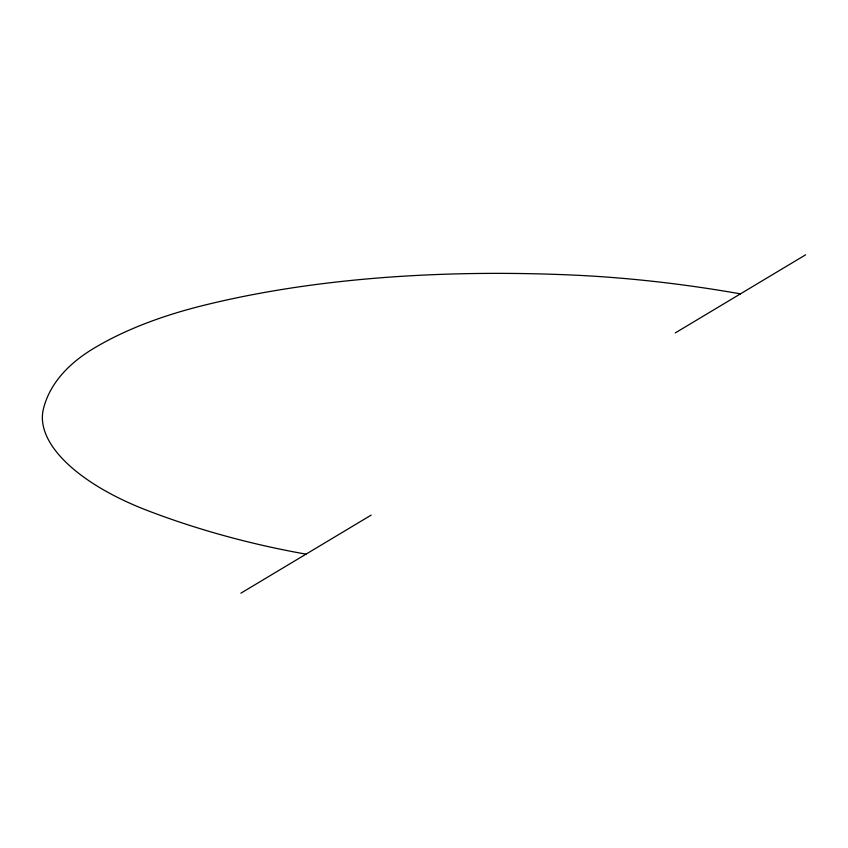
<?xml version="1.0" encoding="UTF-8"?>
<svg xmlns="http://www.w3.org/2000/svg" width="848" height="848" viewBox="0 0 848 848"><rect width="100%" height="100%" fill="white"/><g stroke="black" fill="none" stroke-linecap="round" stroke-linejoin="round"><path stroke-width="1.27" d="M240.885 593.176L371.201 515.096M675.284 332.904L805.6 254.824M740.442 293.864A611.959 267.3 12.2 0 0 569.125 274.9A924.5 403.818 12.2 0 0 202.036 305.768A611.959 267.3 12.2 0 0 93.98 348.221A390.737 170.671 12.2 0 0 43.386 409.075A185.288 80.931 12.2 0 0 148.167 510.814A390.737 170.671 12.2 0 0 306.043 554.136"/></g></svg>
